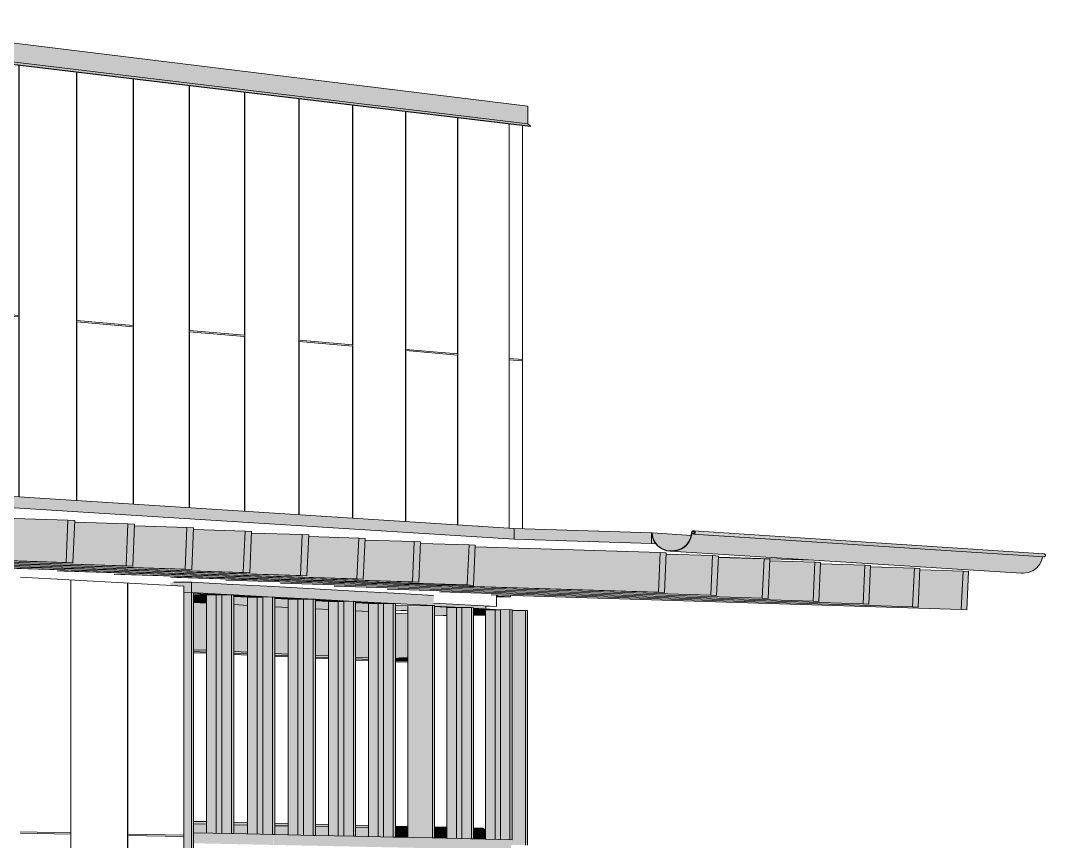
# Model space of a CAD drawing. Header units: inches. Extents: x -2804 to 58974, y -36095 to 66.
# Drawn here: x 58960.22148 to 58960.26424, y 66.00667 to 66.04091 of the extents above; entities that cross this region are included whole.
import ezdxf

# ---------------------------------------------------------------- set-up
doc = ezdxf.new("R2010")
doc.units = ezdxf.units.IN
doc.header["$MEASUREMENT"] = 0
for name, color, linetype, lineweight in [('A-CLNG', 13, 'Continuous', 13), ('A-GLAZ-CURT', 52, 'Continuous', 9), ('A-GLAZ-CWMG', 51, 'Continuous', 9), ('A-ROOF', 132, 'Continuous', 13), ('A-ROOF-OTLN', 132, 'Continuous', 9), ('A-WALL', 113, 'Continuous', 13), ('A-WALL-PATT', 111, 'Continuous', 13), ('L-SITE-WALL', 31, 'Continuous', 13), ('S-BEAM', 12, 'Continuous', 9)]:
    doc.layers.add(name, color=color, linetype=linetype, lineweight=lineweight)

# ---------------------------------------------------------------- blocks, each defined once
blk = doc.blocks.new('FP_74-Looking North East Copy 1')
at = {"layer": 'A-WALL-PATT', "lineweight": 9}
for p, q in [((31214.29011, 66.029199), (31214.29011, 66.039929)), ((31214.290124, 66.029256), (31214.290124, 66.039928)), ((31214.292627, 66.029037), (31214.292627, 66.039629)), ((31214.29264, 66.028979), (31214.29264, 66.039627)), ((31214.295106, 66.028763), (31214.295106, 66.039333)), ((31214.295118, 66.028819), (31214.295118, 66.039332)), ((31214.297548, 66.028606), (31214.297548, 66.039042)), ((31214.29756, 66.028549), (31214.29756, 66.03904)), ((31214.299954, 66.02834), (31214.299954, 66.038755)), ((31214.299966, 66.028395), (31214.299966, 66.038753)), ((31214.302325, 66.028189), (31214.302325, 66.038472)), ((31214.302337, 66.028132), (31214.302337, 66.03847)), ((31214.304662, 66.02793), (31214.304662, 66.038193)), ((31214.304674, 66.027983), (31214.304674, 66.038191)), ((31214.306965, 66.027783), (31214.306965, 66.037918)), ((31214.306977, 66.027728), (31214.306977, 66.037917)), ((31214.309235, 66.02753), (31214.309235, 66.037647)), ((31214.309247, 66.027584), (31214.309247, 66.037646)), ((31214.311473, 66.027389), (31214.311473, 66.03738)), ((31214.311485, 66.027334), (31214.311485, 66.037379)), ((31214.31368, 66.027143), (31214.31368, 66.037117)), ((31214.313691, 66.027195), (31214.313691, 66.037115)), ((31214.315855, 66.027006), (31214.315855, 66.036857)), ((31214.315866, 66.026952), (31214.315866, 66.036856)), ((31214.318001, 66.026766), (31214.318001, 66.036601)), ((31214.318012, 66.026817), (31214.318012, 66.0366)), ((31214.290124, 66.029256), (31214.292627, 66.029037)), ((31214.29011, 66.021534), (31214.29011, 66.029199)), ((31214.290124, 66.029198), (31214.292627, 66.02898)), ((31214.290124, 66.021533), (31214.290124, 66.029198)), ((31214.292627, 66.021372), (31214.292627, 66.02898)), ((31214.29264, 66.021371), (31214.29264, 66.028979)), ((31214.295118, 66.028819), (31214.297548, 66.028606)), ((31214.295106, 66.021212), (31214.295106, 66.028763)), ((31214.297548, 66.02855), (31214.295118, 66.028762)), ((31214.295118, 66.021211), (31214.295118, 66.028762)), ((31214.297548, 66.021055), (31214.297548, 66.02855)), ((31214.29756, 66.021054), (31214.29756, 66.028549)), ((31214.299966, 66.028395), (31214.302325, 66.028189)), ((31214.299954, 66.0209), (31214.299954, 66.02834)), ((31214.299966, 66.028339), (31214.302325, 66.028133)), ((31214.299966, 66.020899), (31214.299966, 66.028339)), ((31214.302325, 66.020748), (31214.302325, 66.028133)), ((31214.302337, 66.020747), (31214.302337, 66.028132)), ((31214.304662, 66.020597), (31214.304662, 66.02793)), ((31214.304674, 66.027983), (31214.306965, 66.027783)), ((31214.306965, 66.027729), (31214.304674, 66.027928)), ((31214.304674, 66.020596), (31214.304674, 66.027928)), ((31214.306965, 66.020449), (31214.306965, 66.027729)), ((31214.306977, 66.020448), (31214.306977, 66.027728)), ((31214.309235, 66.020303), (31214.309235, 66.02753)), ((31214.309247, 66.027584), (31214.311473, 66.027389)), ((31214.309247, 66.027529), (31214.311473, 66.027335)), ((31214.309247, 66.020302), (31214.309247, 66.027529)), ((31214.311473, 66.020159), (31214.311473, 66.027335)), ((31214.311485, 66.020158), (31214.311485, 66.027334)), ((31214.31368, 66.020017), (31214.31368, 66.027143)), ((31214.313691, 66.027195), (31214.315855, 66.027006)), ((31214.315855, 66.026953), (31214.313691, 66.027142)), ((31214.313691, 66.020016), (31214.313691, 66.027142)), ((31214.315855, 66.019877), (31214.315855, 66.026953)), ((31214.315866, 66.019876), (31214.315866, 66.026952)), ((31214.318001, 66.019739), (31214.318001, 66.026766)), ((31214.318012, 66.026817), (31214.318563, 66.026769)), ((31214.318012, 66.026765), (31214.318563, 66.026717)), ((31214.318012, 66.019738), (31214.318012, 66.026765))]:
    blk.add_line(p, q, dxfattribs=at)
blk = doc.blocks.new('FP_77-Looking North East Copy 1')
at = {"layer": 'A-WALL-PATT', "lineweight": 9}
for p, q in [((31214.299715, 66.007031), (31214.299715, 66.017578)), ((31214.299728, 65.996261), (31214.299728, 66.017577)), ((31214.302089, 65.996289), (31214.302089, 66.01745)), ((31214.302101, 66.00698), (31214.302101, 66.017449)), ((31214.299715, 66.007031), (31214.297622, 66.007076)), ((31214.299715, 66.006975), (31214.297622, 66.00702)), ((31214.304428, 66.006929), (31214.302101, 66.00698)), ((31214.299715, 65.985491), (31214.299715, 66.006975)), ((31214.302101, 65.985598), (31214.302101, 66.006924)), ((31214.304428, 66.006874), (31214.302101, 66.006924)), ((31214.302089, 65.996289), (31214.299728, 65.996261)), ((31214.299728, 65.996206), (31214.302089, 65.996233)), ((31214.299728, 65.985436), (31214.299728, 65.996206)), ((31214.302089, 65.985542), (31214.302089, 65.996233)), ((31214.302101, 65.985598), (31214.304428, 65.985702)), ((31214.304428, 65.985647), (31214.302101, 65.985542)), ((31214.297622, 65.985398), (31214.299715, 65.985491)), ((31214.297622, 65.985342), (31214.299715, 65.985435)), ((31214.299715, 65.985268), (31214.299715, 65.985435)), ((31214.299728, 65.985269), (31214.299728, 65.985436)), ((31214.302089, 65.985376), (31214.302089, 65.985542)), ((31214.302101, 65.985376), (31214.302101, 65.985542))]:
    blk.add_line(p, q, dxfattribs=at)

msp = doc.modelspace()

# ---------------------------------------------------------------- hatches: boundary and pattern name
at = {"layer": 'A-GLAZ-CURT', "transparency": 33554458}
for points in [[(58960.229872, 66.007012), (58960.229862, 66.016958), (58960.228702, 66.01702), (58960.228705, 66.01698), (58960.22923, 66.01695), (58960.22923, 66.007026)], [(58960.229238, 66.016609), (58960.22923, 66.016952), (58960.228705, 66.01695), (58960.228712, 66.016637)], [(58960.231587, 66.006974), (58960.231576, 66.016867), (58960.230378, 66.01693), (58960.230384, 66.016891), (58960.230947, 66.016859), (58960.230947, 66.006988), (58960.23146, 66.006977)], [(58960.230955, 66.01652), (58960.230947, 66.016861), (58960.230381, 66.016891), (58960.230388, 66.01655)], [(58960.233283, 66.006937), (58960.233272, 66.016776), (58960.23209, 66.016839), (58960.232092, 66.0168), (58960.232646, 66.016744), (58960.232646, 66.006951)], [(58960.232654, 66.016432), (58960.232647, 66.016771), (58960.232092, 66.016769), (58960.2321, 66.016461)], [(58960.234961, 66.0069), (58960.234951, 66.016687), (58960.233783, 66.016749), (58960.233785, 66.016711), (58960.234327, 66.016679), (58960.234327, 66.006914)], [(58960.234335, 66.016344), (58960.234327, 66.016682), (58960.233786, 66.016679), (58960.233793, 66.016373)], [(58960.236621, 66.006864), (58960.236611, 66.016599), (58960.235458, 66.016656), (58960.235461, 66.016622), (58960.23599, 66.016591), (58960.23599, 66.006878)], [(58960.235998, 66.016258), (58960.235991, 66.016594), (58960.235461, 66.016591), (58960.235468, 66.016285), (58960.235869, 66.016265)], [(58960.239126, 66.016095), (58960.239271, 66.016096), (58960.239265, 66.01642), (58960.239838, 66.016427), (58960.238758, 66.016472), (58960.238766, 66.016114), (58960.239108, 66.016096)], [(58960.23989, 66.006792), (58960.23989, 66.016424), (58960.239265, 66.01642), (58960.239265, 66.006806)], [(58960.240383, 66.016104), (58960.240876, 66.016128), (58960.240876, 66.016372), (58960.240381, 66.016398), (58960.240381, 66.016132)], [(58960.24004, 66.007274), (58960.24004, 66.01612), (58960.239535, 66.016119), (58960.239535, 66.007286), (58960.239998, 66.007275)], [(58960.241498, 66.006756), (58960.241498, 66.016339), (58960.240876, 66.016334), (58960.240891, 66.00677), (58960.240988, 66.006768)], [(58960.230027, 66.00751), (58960.230027, 66.014543), (58960.229502, 66.014567), (58960.229502, 66.007523)], [(58960.231741, 66.00747), (58960.231741, 66.014465), (58960.231175, 66.01449), (58960.231175, 66.007483)], [(58960.233436, 66.00743), (58960.233436, 66.014387), (58960.232883, 66.014412), (58960.232883, 66.007443)], [(58960.235113, 66.00739), (58960.235113, 66.01431), (58960.234573, 66.01431), (58960.234573, 66.007403)], [(58960.236773, 66.007351), (58960.236773, 66.014234), (58960.236244, 66.014255), (58960.236244, 66.007364), (58960.236644, 66.007354)], [(58960.239265, 66.006806), (58960.239265, 66.007263), (58960.238759, 66.007274), (58960.238758, 66.006817), (58960.238813, 66.006815)], [(58960.240876, 66.00677), (58960.240891, 66.007127), (58960.240761, 66.007228), (58960.240382, 66.007237), (58960.240381, 66.006781), (58960.240436, 66.00678)]]:
    msp.add_hatch(color=256, dxfattribs=at).paths.add_polyline_path(points, flags=0)
h = msp.add_hatch(color=256, dxfattribs=at)
h.paths.add_polyline_path([(58960.22923, 66.007026), (58960.229231, 66.007499), (58960.228705, 66.007511), (58960.228705, 66.007038), (58960.228764, 66.007037)], flags=0)
h.paths.add_polyline_path([(58960.229244, 66.014521), (58960.229242, 66.01661), (58960.228717, 66.016637), (58960.228719, 66.014545)], flags=0)
h = msp.add_hatch(color=256, dxfattribs=at)
h.paths.add_polyline_path([(58960.230947, 66.006988), (58960.230948, 66.007459), (58960.230381, 66.007472), (58960.230381, 66.007001), (58960.230439, 66.007)], flags=0)
h.paths.add_polyline_path([(58960.230962, 66.014443), (58960.23096, 66.01652), (58960.230393, 66.01655), (58960.230395, 66.014469)], flags=0)
h = msp.add_hatch(color=256, dxfattribs=at)
h.paths.add_polyline_path([(58960.232647, 66.006951), (58960.232647, 66.007419), (58960.232093, 66.007432), (58960.232092, 66.006963), (58960.23215, 66.006962)], flags=0)
h.paths.add_polyline_path([(58960.232661, 66.014366), (58960.232659, 66.016432), (58960.232105, 66.016461), (58960.232107, 66.014391)], flags=0)
h = msp.add_hatch(color=256, dxfattribs=at)
h.paths.add_polyline_path([(58960.234327, 66.006914), (58960.234328, 66.007379), (58960.233786, 66.007392), (58960.233786, 66.006926), (58960.233843, 66.006925)], flags=0)
h.paths.add_polyline_path([(58960.234342, 66.014289), (58960.23434, 66.016344), (58960.233798, 66.016373), (58960.2338, 66.014314)], flags=0)
h = msp.add_hatch(color=256, dxfattribs=at)
h.paths.add_polyline_path([(58960.235991, 66.006878), (58960.235991, 66.00734), (58960.235461, 66.007353), (58960.235461, 66.006889), (58960.235862, 66.00688)], flags=0)
h.paths.add_polyline_path([(58960.236005, 66.014214), (58960.236003, 66.016258), (58960.235473, 66.016286), (58960.235478, 66.014238), (58960.235876, 66.01422)], flags=0)
h = msp.add_hatch(color=256, dxfattribs=at)
h.paths.add_polyline_path([(58960.241648, 66.007149), (58960.241621, 66.016131), (58960.241154, 66.016119), (58960.241154, 66.007248), (58960.241533, 66.007239), (58960.241642, 66.007154)], flags=0)
h.paths.add_polyline_path([(58960.241663, 66.016358), (58960.242103, 66.016372), (58960.241663, 66.016365), (58960.241663, 66.016361)], flags=0)
at = {"layer": 'A-GLAZ-CWMG'}
for points in [[(58960.228284, 66.017047), (58960.228604, 66.017064), (58960.228604, 66.01749), (58960.227733, 66.017483), (58960.227733, 66.017353), (58960.228284, 66.017323), (58960.228284, 66.01705)], [(58960.232041, 66.016867), (58960.232041, 66.017302), (58960.230329, 66.01737), (58960.230329, 66.016958), (58960.231994, 66.016869)], [(58960.233735, 66.016776), (58960.233735, 66.017209), (58960.232041, 66.017302), (58960.232041, 66.016867), (58960.233688, 66.016779)], [(58960.23541, 66.016687), (58960.23541, 66.017118), (58960.233735, 66.017209), (58960.233735, 66.016776), (58960.235364, 66.01669)], [(58960.237068, 66.016599), (58960.237068, 66.017027), (58960.23541, 66.017118), (58960.23541, 66.016687), (58960.237023, 66.016601)], [(58960.238709, 66.016511), (58960.238709, 66.016937), (58960.237068, 66.017027), (58960.237068, 66.016599), (58960.238664, 66.016514)], [(58960.232041, 66.006529), (58960.232041, 66.006964), (58960.230329, 66.006992), (58960.230329, 66.006564), (58960.231925, 66.006531)], [(58960.233735, 66.006494), (58960.233735, 66.006927), (58960.232041, 66.006954), (58960.232057, 66.006529), (58960.233688, 66.006495)], [(58960.23541, 66.00646), (58960.23541, 66.00689), (58960.233735, 66.006917), (58960.233735, 66.006494), (58960.235364, 66.00646)], [(58960.237068, 66.006425), (58960.237068, 66.006854), (58960.23541, 66.00688), (58960.23541, 66.00646), (58960.237023, 66.006426)], [(58960.238709, 66.006391), (58960.238709, 66.006818), (58960.237068, 66.006853), (58960.237068, 66.006425), (58960.238664, 66.006392)], [(58960.240332, 66.006358), (58960.240332, 66.006782), (58960.238709, 66.006808), (58960.238709, 66.006391), (58960.240287, 66.006359)], [(58960.241938, 66.006325), (58960.241938, 66.006747), (58960.240332, 66.006772), (58960.240332, 66.006358), (58960.241894, 66.006326)]]:
    msp.add_hatch(color=256, dxfattribs=at).paths.add_polyline_path(points, flags=0)
at = {"layer": 'A-GLAZ-CWMG', "lineweight": 5}
for points in [[(58960.230329, 66.016958), (58960.230329, 66.017395), (58960.228604, 66.01749), (58960.228604, 66.01705), (58960.230281, 66.01696)], [(58960.228284, 66.006819), (58960.228604, 66.00682), (58960.228604, 66.01705), (58960.228284, 66.017047), (58960.228284, 66.00682)], [(58960.2287, 66.006818), (58960.2287, 66.017045), (58960.228604, 66.017025), (58960.228604, 66.00682)], [(58960.230281, 66.007003), (58960.230281, 66.016957), (58960.229872, 66.01694), (58960.229872, 66.007012), (58960.229967, 66.00701)], [(58960.230376, 66.007001), (58960.230376, 66.016955), (58960.230281, 66.016935), (58960.230281, 66.007003)], [(58960.231994, 66.006965), (58960.231994, 66.016866), (58960.231587, 66.016859), (58960.231587, 66.006974), (58960.231681, 66.006972)], [(58960.232088, 66.006963), (58960.232088, 66.016864), (58960.231994, 66.016844), (58960.231994, 66.006965)], [(58960.233688, 66.006928), (58960.233688, 66.016776), (58960.233283, 66.016769), (58960.233283, 66.006937), (58960.233376, 66.006935)], [(58960.233781, 66.006926), (58960.233781, 66.016774), (58960.233688, 66.016754), (58960.233688, 66.006928)], [(58960.235364, 66.006891), (58960.235364, 66.016687), (58960.234961, 66.016671), (58960.234961, 66.0069), (58960.235053, 66.006898)], [(58960.235456, 66.006889), (58960.235456, 66.016685), (58960.235364, 66.016658), (58960.235364, 66.006891)], [(58960.237023, 66.006855), (58960.237023, 66.016598), (58960.236621, 66.016591), (58960.236621, 66.006864)], [(58960.237114, 66.006853), (58960.237114, 66.016596), (58960.237023, 66.016582), (58960.237023, 66.006855), (58960.237078, 66.006853)], [(58960.238664, 66.006819), (58960.238664, 66.016511), (58960.237636, 66.016472), (58960.237636, 66.016298), (58960.237636, 66.016276), (58960.237636, 66.006841), (58960.238354, 66.006825)], [(58960.238754, 66.006817), (58960.238754, 66.016509), (58960.238664, 66.016489), (58960.238664, 66.006819)], [(58960.240287, 66.006783), (58960.240257, 66.016427), (58960.23989, 66.016424), (58960.23989, 66.006792), (58960.240257, 66.006784)], [(58960.240377, 66.006781), (58960.240377, 66.016422), (58960.240287, 66.016403), (58960.240287, 66.006783)], [(58960.241894, 66.006748), (58960.241894, 66.016342), (58960.241498, 66.016334), (58960.24152, 66.006756)], [(58960.241983, 66.006746), (58960.241983, 66.016337), (58960.241894, 66.016334), (58960.241894, 66.006748)], [(58960.241941, 66.006521), (58960.242539, 66.006523), (58960.242539, 66.016307), (58960.241985, 66.016303), (58960.241985, 66.006746), (58960.241941, 66.006746), (58960.241941, 66.006523)], [(58960.242627, 66.006521), (58960.242627, 66.016303), (58960.242539, 66.016307), (58960.242539, 66.006523)], [(58960.230329, 66.006564), (58960.230329, 66.007002), (58960.2287, 66.007027), (58960.2287, 66.006598), (58960.230281, 66.006565)], [(58960.228604, 65.98592), (58960.228604, 66.00682), (58960.228284, 66.006819), (58960.228289, 65.985922)], [(58960.228604, 65.98592), (58960.2287, 65.985945), (58960.2287, 66.006818), (58960.228604, 66.006817), (58960.228604, 65.985927)]]:
    msp.add_hatch(color=256, dxfattribs=at).paths.add_polyline_path(points, flags=0)
at = {"layer": 'A-ROOF', "lineweight": 5}
for points in [[(58960.242065, 66.019274), (58960.242065, 66.019719), (58960.145834, 66.02591), (58960.145782, 66.025798), (58960.145613, 66.025586), (58960.145395, 66.025421), (58960.145251, 66.025362), (58960.241806, 66.019291)], [(58960.247806, 66.019101), (58960.247806, 66.019547), (58960.242065, 66.019719), (58960.242065, 66.019274), (58960.244584, 66.019198)], [(58960.249304, 66.019077), (58960.249381, 66.01917), (58960.249477, 66.019438), (58960.247806, 66.019547), (58960.247806, 66.019101), (58960.247996, 66.019089), (58960.247932, 66.019165), (58960.249247, 66.019081)]]:
    msp.add_hatch(color=256, dxfattribs=at).paths.add_polyline_path(points, flags=0)
at = {"layer": 'A-ROOF-OTLN', "lineweight": 5}
h = msp.add_hatch(color=256, dxfattribs=at)
h.paths.add_polyline_path([(58960.248718, 66.018783), (58960.248969, 66.018842), (58960.249149, 66.018939), (58960.249304, 66.019077), (58960.247932, 66.019165), (58960.248156, 66.018942), (58960.248234, 66.018887), (58960.248433, 66.018812), (58960.248646, 66.018788)], flags=0)
h.paths.add_polyline_path([(58960.249476, 66.019438), (58960.249465, 66.01944), (58960.249465, 66.019439)], flags=0)
for points in [[(58960.263305, 66.017856), (58960.263537, 66.017893), (58960.263714, 66.017964), (58960.263947, 66.018168), (58960.264001, 66.018233), (58960.264082, 66.018413), (58960.264082, 66.018607), (58960.249484, 66.019547), (58960.249429, 66.019295), (58960.249298, 66.019077), (58960.249145, 66.018938), (58960.248955, 66.018838), (58960.248773, 66.01879), (58960.248646, 66.018774), (58960.263099, 66.017869)], [(58960.249618, 66.019553), (58960.249594, 66.019613), (58960.249494, 66.019588), (58960.249486, 66.019561), (58960.249618, 66.019553)], [(58960.264173, 66.018541), (58960.264229, 66.018578), (58960.264224, 66.018642), (58960.264181, 66.018669), (58960.249606, 66.0196), (58960.249632, 66.019552), (58960.264105, 66.018578), (58960.264109, 66.018544), (58960.264155, 66.018541)]]:
    msp.add_hatch(color=256, dxfattribs=at).paths.add_polyline_path(points, flags=0)
at = {"layer": 'A-WALL', "lineweight": 5}
for points in [[(58960.242645, 66.036607), (58960.242645, 66.037344), (58960.213428, 66.04091), (58960.213428, 66.040103), (58960.242418, 66.036635)], [(58960.242758, 66.036504), (58960.242645, 66.036607), (58960.213433, 66.040097), (58960.213523, 66.039993), (58960.242644, 66.036518)], [(58960.242748, 66.036495), (58960.242758, 66.036504), (58960.242669, 66.036504)]]:
    msp.add_hatch(color=256, dxfattribs=at).paths.add_polyline_path(points, flags=0)
at = {"layer": 'S-BEAM', "lineweight": 5}
h = msp.add_hatch(color=256, dxfattribs=at)
h.paths.add_polyline_path([(58960.237636, 66.016318), (58960.237636, 66.016506), (58960.237118, 66.016504), (58960.237118, 66.016345)], flags=0)
h.paths.add_polyline_path([(58960.240891, 66.016371), (58960.240891, 66.016488), (58960.238713, 66.016599), (58960.238713, 66.016511), (58960.240381, 66.016398)], flags=0)
h.paths.add_polyline_path([(58960.219602, 66.01753), (58960.219602, 66.017629), (58960.219222, 66.017649), (58960.219231, 66.01753), (58960.219551, 66.017532)], flags=0)
h.paths.add_polyline_path([(58960.193537, 66.01902), (58960.193537, 66.019026), (58960.19188, 66.019108)], flags=0)
h.paths.add_polyline_path([(58960.178185, 66.019737), (58960.178185, 66.019848), (58960.17777, 66.019864), (58960.177783, 66.019737), (58960.17812, 66.01974)], flags=0)
h.paths.add_polyline_path([(58960.017815, 66.028282), (58960.017815, 66.028442), (58960.017207, 66.028474), (58960.017207, 66.028282), (58960.017683, 66.028289)], flags=0)
for points in [[(58960.223377, 66.018311), (58960.223456, 66.020074), (58960.221214, 66.020142), (58960.221124, 66.018439), (58960.207974, 66.018845), (58960.207974, 66.018788), (58960.222603, 66.018335)], [(58960.225879, 66.018171), (58960.225956, 66.01992), (58960.223749, 66.019987), (58960.223674, 66.018296), (58960.210575, 66.018701), (58960.210575, 66.018644), (58960.223752, 66.018236)], [(58960.228342, 66.018032), (58960.228419, 66.019768), (58960.226245, 66.019834), (58960.226171, 66.018155), (58960.213116, 66.018559), (58960.213116, 66.018503), (58960.228224, 66.018035)], [(58960.223664, 66.018295), (58960.223743, 66.020057), (58960.223456, 66.020074), (58960.223377, 66.018311), (58960.223456, 66.018307)], [(58960.226161, 66.018155), (58960.226239, 66.019903), (58960.225956, 66.01992), (58960.225879, 66.018171), (58960.225957, 66.018166)], [(58960.230768, 66.017895), (58960.230844, 66.019618), (58960.228704, 66.019683), (58960.22863, 66.018016), (58960.215778, 66.018415), (58960.215778, 66.01836), (58960.228707, 66.017959)], [(58960.233157, 66.017761), (58960.233233, 66.019471), (58960.231125, 66.019535), (58960.231051, 66.01788), (58960.218264, 66.018277), (58960.218264, 66.018223), (58960.231406, 66.017815)], [(58960.235511, 66.017628), (58960.235587, 66.019325), (58960.233509, 66.019388), (58960.233436, 66.017746), (58960.220597, 66.018144), (58960.220597, 66.018091), (58960.233512, 66.01769)], [(58960.22862, 66.018016), (58960.228697, 66.019751), (58960.228419, 66.019768), (58960.228342, 66.018032), (58960.228419, 66.018027)], [(58960.231042, 66.01788), (58960.231119, 66.019601), (58960.230844, 66.019618), (58960.230768, 66.017895), (58960.230845, 66.017891)], [(58960.233427, 66.017745), (58960.233503, 66.019454), (58960.233233, 66.019471), (58960.233157, 66.017761), (58960.233234, 66.017756)], [(58960.23783, 66.017498), (58960.237905, 66.019182), (58960.235859, 66.019244), (58960.235786, 66.017613), (58960.223011, 66.01801), (58960.223011, 66.017958), (58960.235862, 66.017559)], [(58960.240115, 66.017369), (58960.240189, 66.019041), (58960.238173, 66.019103), (58960.238101, 66.017483), (58960.225389, 66.017878), (58960.225389, 66.017827), (58960.238176, 66.017429)], [(58960.248086, 66.017064), (58960.248131, 66.018729), (58960.240453, 66.018963), (58960.240382, 66.017355), (58960.227732, 66.017747), (58960.227732, 66.017698), (58960.248067, 66.017065)], [(58960.235777, 66.017613), (58960.235853, 66.019309), (58960.235585, 66.019294), (58960.235511, 66.017628), (58960.235587, 66.017624)], [(58960.238092, 66.017483), (58960.238167, 66.019166), (58960.237905, 66.019182), (58960.23783, 66.017498), (58960.237905, 66.017493)], [(58960.240373, 66.017354), (58960.240448, 66.019025), (58960.240189, 66.019041), (58960.240115, 66.017369), (58960.240198, 66.017364)], [(58960.250269, 66.01694), (58960.250343, 66.018592), (58960.248417, 66.018651), (58960.248345, 66.01705), (58960.230042, 66.017615), (58960.230042, 66.01757), (58960.2498, 66.016955)], [(58960.248336, 66.01705), (58960.248411, 66.018713), (58960.24816, 66.018728), (58960.248086, 66.017064), (58960.248239, 66.017055)], [(58960.250515, 66.016926), (58960.25059, 66.018577), (58960.250343, 66.018592), (58960.250269, 66.01694), (58960.250343, 66.016936)], [(58960.25242, 66.016818), (58960.252494, 66.018458), (58960.250595, 66.018516), (58960.250524, 66.016926), (58960.232319, 66.017484), (58960.232319, 66.017445), (58960.250077, 66.016891)], [(58960.254541, 66.016698), (58960.254614, 66.018326), (58960.252743, 66.018383), (58960.252672, 66.016804), (58960.234563, 66.017356), (58960.234563, 66.017321), (58960.25338, 66.016734)], [(58960.256631, 66.016579), (58960.256704, 66.018196), (58960.254858, 66.018228), (58960.254789, 66.016684), (58960.236776, 66.017246), (58960.236776, 66.017199), (58960.254862, 66.016634)], [(58960.258692, 66.016462), (58960.258764, 66.018067), (58960.256946, 66.018123), (58960.256876, 66.016566), (58960.238958, 66.017125), (58960.238958, 66.017079), (58960.256948, 66.016516)], [(58960.252663, 66.016804), (58960.252737, 66.018443), (58960.252494, 66.018458), (58960.25242, 66.016818), (58960.252494, 66.016814)], [(58960.25478, 66.016684), (58960.254854, 66.018311), (58960.254614, 66.018326), (58960.254541, 66.016698), (58960.254614, 66.016693)], [(58960.256867, 66.016565), (58960.25694, 66.018181), (58960.256702, 66.018167), (58960.256631, 66.016579), (58960.256704, 66.016575)], [(58960.260724, 66.016346), (58960.260796, 66.017941), (58960.259001, 66.017964), (58960.258933, 66.016449), (58960.24111, 66.017006), (58960.24111, 66.01696), (58960.259005, 66.0164)], [(58960.258925, 66.016449), (58960.258997, 66.018053), (58960.258764, 66.018067), (58960.258692, 66.016462), (58960.258765, 66.016458)], [(58960.260954, 66.016333), (58960.261026, 66.017926), (58960.260796, 66.017941), (58960.260724, 66.016346), (58960.260796, 66.016342)], [(58960.237636, 66.016276), (58960.237636, 66.016282), (58960.237636, 66.016298), (58960.237636, 66.016318), (58960.237118, 66.016325), (58960.237118, 66.016303), (58960.237565, 66.016279)], [(58960.237648, 66.014348), (58960.237648, 66.016172), (58960.23713, 66.016199), (58960.23713, 66.014372)], [(58960.237647, 66.014186), (58960.237647, 66.01426), (58960.237129, 66.014266), (58960.237129, 66.01421)], [(58960.237648, 66.01426), (58960.237648, 66.014348), (58960.23713, 66.014344), (58960.23713, 66.014284), (58960.237514, 66.014266)], [(58960.237636, 66.007202), (58960.237637, 66.007302), (58960.237119, 66.007314), (58960.237118, 66.007214), (58960.237608, 66.007203)], [(58960.237636, 66.006841), (58960.237636, 66.007202), (58960.237118, 66.007214), (58960.237118, 66.006853)]]:
    msp.add_hatch(color=256, dxfattribs=at).paths.add_polyline_path(points, flags=0)

# ---------------------------------------------------------------- linework, layer by layer
at = {"layer": 'A-CLNG'}
for p, q in [((58960.241331, 66.016953), (58960.241331, 66.016908)), ((58960.241331, 66.016892), (58960.241331, 66.016472)), ((58960.241331, 66.016472), (58960.238712, 66.016613)), ((58960.240892, 66.016486), (58960.241331, 66.016472))]:
    msp.add_line(p, q, dxfattribs=at)
at = {"layer": 'A-GLAZ-CURT'}
for p, q in [((58960.229872, 66.016957), (58960.228702, 66.01702)), ((58960.228703, 66.017005), (58960.229639, 66.016956)), ((58960.229639, 66.016956), (58960.229872, 66.016957)), ((58960.229639, 66.016956), (58960.229639, 66.007017)), ((58960.229872, 66.007012), (58960.229872, 66.016957)), ((58960.231587, 66.016866), (58960.230378, 66.01693)), ((58960.230379, 66.016916), (58960.231354, 66.016864)), ((58960.231354, 66.016864), (58960.231587, 66.016866)), ((58960.231354, 66.016864), (58960.231354, 66.006979)), ((58960.231587, 66.006974), (58960.231587, 66.016866)), ((58960.233283, 66.016776), (58960.23209, 66.016839)), ((58960.232091, 66.016825), (58960.233051, 66.016774)), ((58960.233051, 66.016774), (58960.233283, 66.016776)), ((58960.233051, 66.016774), (58960.233051, 66.006942)), ((58960.233283, 66.006937), (58960.233283, 66.016776)), ((58960.234961, 66.016687), (58960.233783, 66.016749)), ((58960.233784, 66.016735), (58960.23473, 66.016685)), ((58960.23473, 66.016685), (58960.234961, 66.016687)), ((58960.23473, 66.016685), (58960.23473, 66.006905)), ((58960.234961, 66.0069), (58960.234961, 66.016687)), ((58960.236621, 66.016598), (58960.235458, 66.01666)), ((58960.235459, 66.016646), (58960.236392, 66.016597)), ((58960.236392, 66.016597), (58960.236621, 66.016598)), ((58960.236392, 66.016597), (58960.236392, 66.006869)), ((58960.236621, 66.006864), (58960.236621, 66.016598)), ((58960.23989, 66.016424), (58960.238756, 66.016485)), ((58960.238756, 66.016471), (58960.239662, 66.016423)), ((58960.239662, 66.016423), (58960.23989, 66.016424)), ((58960.239662, 66.016423), (58960.239662, 66.006797)), ((58960.23989, 66.006792), (58960.23989, 66.016424)), ((58960.241498, 66.016339), (58960.240378, 66.016398)), ((58960.240379, 66.016385), (58960.241272, 66.016337)), ((58960.241272, 66.016337), (58960.241498, 66.016339)), ((58960.241272, 66.016337), (58960.241272, 66.006761)), ((58960.241498, 66.006756), (58960.241498, 66.016339))]:
    msp.add_line(p, q, dxfattribs=at)
at = {"layer": 'A-GLAZ-CWMG'}
for p, q in [((58960.228604, 66.01749), (58960.227871, 66.017484)), ((58960.228604, 66.01705), (58960.228604, 66.01749)), ((58960.230329, 66.017395), (58960.228604, 66.01749)), ((58960.232041, 66.017302), (58960.230329, 66.017395)), ((58960.233735, 66.017209), (58960.232041, 66.017302)), ((58960.228296, 66.017047), (58960.228604, 66.01705)), ((58960.228296, 66.017047), (58960.228604, 66.01705)), ((58960.228604, 66.01705), (58960.230329, 66.016958)), ((58960.228604, 66.01705), (58960.2287, 66.017045)), ((58960.228604, 66.01705), (58960.228604, 66.00682)), ((58960.2287, 66.006818), (58960.2287, 66.017045)), ((58960.228705, 66.01698), (58960.22923, 66.016952)), ((58960.22923, 66.016952), (58960.229872, 66.016957)), ((58960.22923, 66.016952), (58960.22923, 66.007026)), ((58960.229879, 66.016957), (58960.230281, 66.01696)), ((58960.230281, 66.01696), (58960.230376, 66.016955)), ((58960.230281, 66.01696), (58960.230281, 66.007003)), ((58960.230329, 66.016958), (58960.232041, 66.016867)), ((58960.230376, 66.007001), (58960.230376, 66.016955)), ((58960.230384, 66.016891), (58960.230947, 66.016861)), ((58960.230947, 66.016861), (58960.231587, 66.016866)), ((58960.230947, 66.016861), (58960.230947, 66.006988)), ((58960.231587, 66.016866), (58960.231994, 66.016869)), ((58960.231994, 66.016869), (58960.232088, 66.016864)), ((58960.231994, 66.016869), (58960.231994, 66.006965)), ((58960.232041, 66.016867), (58960.233735, 66.016776)), ((58960.232088, 66.006963), (58960.232088, 66.016864)), ((58960.23541, 66.017118), (58960.233735, 66.017209)), ((58960.237068, 66.017027), (58960.23541, 66.017118)), ((58960.238709, 66.016937), (58960.237068, 66.017027)), ((58960.232092, 66.0168), (58960.232646, 66.016771)), ((58960.232646, 66.016771), (58960.233283, 66.016776)), ((58960.232646, 66.016771), (58960.232646, 66.006951)), ((58960.233283, 66.016776), (58960.233688, 66.016779)), ((58960.233688, 66.016779), (58960.233781, 66.016774)), ((58960.233688, 66.016779), (58960.233688, 66.006928)), ((58960.233735, 66.016776), (58960.23541, 66.016687)), ((58960.233781, 66.006926), (58960.233781, 66.016774)), ((58960.233785, 66.016711), (58960.234327, 66.016682)), ((58960.234327, 66.016682), (58960.234961, 66.016687)), ((58960.234327, 66.016682), (58960.234327, 66.006914)), ((58960.234961, 66.016687), (58960.235364, 66.01669)), ((58960.235364, 66.01669), (58960.235456, 66.016685)), ((58960.235364, 66.01669), (58960.235364, 66.006891)), ((58960.23541, 66.016687), (58960.237068, 66.016599)), ((58960.235456, 66.006889), (58960.235456, 66.016685)), ((58960.235461, 66.016622), (58960.23599, 66.016594)), ((58960.23599, 66.016594), (58960.236621, 66.016598)), ((58960.23599, 66.016594), (58960.23599, 66.016368)), ((58960.236621, 66.016598), (58960.237023, 66.016601)), ((58960.237023, 66.016601), (58960.237114, 66.016596)), ((58960.237023, 66.016601), (58960.237023, 66.006855)), ((58960.237068, 66.016599), (58960.238709, 66.016511)), ((58960.237114, 66.006853), (58960.237114, 66.016596)), ((58960.237118, 66.016534), (58960.237636, 66.016506)), ((58960.237636, 66.016506), (58960.238664, 66.016514)), ((58960.237636, 66.016506), (58960.237636, 66.016282)), ((58960.238664, 66.016514), (58960.238754, 66.016509)), ((58960.238664, 66.016514), (58960.238664, 66.006819)), ((58960.238754, 66.006817), (58960.238754, 66.016509)), ((58960.239265, 66.01642), (58960.23989, 66.016424)), ((58960.239265, 66.01642), (58960.239265, 66.016197)), ((58960.23989, 66.016424), (58960.240287, 66.016427)), ((58960.240287, 66.016427), (58960.240377, 66.016422)), ((58960.240287, 66.016427), (58960.240287, 66.006783)), ((58960.240377, 66.006781), (58960.240377, 66.016422)), ((58960.23599, 66.016366), (58960.23599, 66.006878)), ((58960.237636, 66.01628), (58960.237636, 66.006841)), ((58960.239265, 66.016195), (58960.239265, 66.006806)), ((58960.240876, 66.016334), (58960.241498, 66.016339)), ((58960.240876, 66.016334), (58960.240876, 66.00677)), ((58960.241498, 66.016339), (58960.241894, 66.016342)), ((58960.241894, 66.016342), (58960.241983, 66.016337)), ((58960.241894, 66.016342), (58960.241894, 66.006748)), ((58960.241983, 66.006746), (58960.241983, 66.016337)), ((58960.241985, 66.016303), (58960.242539, 66.016307)), ((58960.242539, 66.016307), (58960.242627, 66.016303)), ((58960.242539, 66.016307), (58960.242539, 66.006523)), ((58960.242627, 66.006521), (58960.242627, 66.016303)), ((58960.2287, 66.006598), (58960.2287, 66.007038)), ((58960.230329, 66.007002), (58960.2287, 66.007038)), ((58960.230376, 66.007001), (58960.230281, 66.007003)), ((58960.232041, 66.006964), (58960.230329, 66.007002)), ((58960.228604, 66.00682), (58960.228604, 65.98592)), ((58960.2287, 65.985924), (58960.2287, 66.006818)), ((58960.232088, 66.006963), (58960.231994, 66.006965)), ((58960.233735, 66.006927), (58960.232041, 66.006964)), ((58960.233781, 66.006926), (58960.233688, 66.006928)), ((58960.23541, 66.00689), (58960.233735, 66.006927)), ((58960.235456, 66.006889), (58960.235364, 66.006891)), ((58960.237068, 66.006854), (58960.23541, 66.00689)), ((58960.237114, 66.006853), (58960.237023, 66.006855)), ((58960.238709, 66.006818), (58960.237068, 66.006854)), ((58960.238754, 66.006817), (58960.238664, 66.006819)), ((58960.240257, 66.006784), (58960.238709, 66.006818)), ((58960.240332, 66.006782), (58960.240287, 66.006783)), ((58960.240377, 66.006781), (58960.240287, 66.006783)), ((58960.241938, 66.006747), (58960.240332, 66.006782)), ((58960.241983, 66.006746), (58960.241894, 66.006748))]:
    msp.add_line(p, q, dxfattribs=at)
at = {"layer": 'A-ROOF'}
for p, q in [((58960.145834, 66.02591), (58960.242065, 66.019719)), ((58960.242065, 66.019274), (58960.145251, 66.025362)), ((58960.242065, 66.019719), (58960.247806, 66.019547)), ((58960.242065, 66.019719), (58960.242065, 66.019274)), ((58960.247806, 66.019101), (58960.247806, 66.019547)), ((58960.247806, 66.019101), (58960.242065, 66.019274)), ((58960.247996, 66.019089), (58960.247806, 66.019101)), ((58960.254505, 66.018411), (58960.250638, 66.018529))]:
    msp.add_line(p, q, dxfattribs=at)
at = {"layer": 'A-ROOF-OTLN'}
for p, q in [((58960.247821, 66.019547), (58960.247806, 66.019547)), ((58960.249477, 66.019439), (58960.247821, 66.019547)), ((58960.249588, 66.019513), (58960.249511, 66.019518)), ((58960.264159, 66.018541), (58960.249538, 66.019494)), ((58960.24955, 66.01963), (58960.26417, 66.01867)), ((58960.263241, 66.017858), (58960.24858, 66.018776))]:
    msp.add_line(p, q, dxfattribs=at)
for points in [[(58960.247806, 66.019547, 0), (58960.247835, 66.019345, 0), (58960.247919, 66.019158, 0), (58960.248052, 66.018997, 0), (58960.248226, 66.018875, 0), (58960.248429, 66.018799, 0), (58960.248646, 66.018774, 0), (58960.248864, 66.018802, 0), (58960.249066, 66.018882, 0), (58960.24924, 66.019007, 0), (58960.249374, 66.01917, 0), (58960.249458, 66.019359, 0), (58960.249486, 66.019561, 0)], [(58960.249471, 66.019561, 0), (58960.249443, 66.019363, 0), (58960.249361, 66.019177, 0), (58960.24923, 66.019017, 0), (58960.249059, 66.018894, 0), (58960.24886, 66.018816, 0), (58960.248646, 66.018788, 0), (58960.248433, 66.018812, 0), (58960.248234, 66.018887, 0), (58960.248063, 66.019007, 0), (58960.247932, 66.019165, 0), (58960.247849, 66.019349, 0), (58960.247821, 66.019547, 0)], [(58960.2495, 66.019508, 0), (58960.249516, 66.019499, 0), (58960.249534, 66.019494, 0), (58960.249553, 66.019494, 0), (58960.249571, 66.019498, 0), (58960.249588, 66.019507, 0), (58960.249601, 66.019519, 0), (58960.249611, 66.019533, 0), (58960.249617, 66.01955, 0), (58960.249618, 66.019567, 0), (58960.249615, 66.019584, 0), (58960.249606, 66.0196, 0), (58960.249594, 66.019613, 0), (58960.249579, 66.019623, 0), (58960.249561, 66.019628, 0), (58960.249542, 66.01963, 0), (58960.249524, 66.019627, 0), (58960.249507, 66.01962, 0), (58960.249492, 66.019609, 0), (58960.249481, 66.019595, 0), (58960.249474, 66.019578, 0), (58960.249471, 66.019561, 0)], [(58960.249486, 66.019561, 0), (58960.249488, 66.019575, 0), (58960.249494, 66.019588, 0), (58960.249503, 66.019599, 0), (58960.249514, 66.019608, 0), (58960.249528, 66.019613, 0), (58960.249542, 66.019616, 0), (58960.249557, 66.019615, 0), (58960.249571, 66.019611, 0), (58960.249583, 66.019603, 0), (58960.249593, 66.019593, 0), (58960.2496, 66.019581, 0), (58960.249603, 66.019567, 0), (58960.249603, 66.019553, 0), (58960.249598, 66.01954, 0), (58960.249591, 66.019528, 0), (58960.24958, 66.019519, 0), (58960.249567, 66.019512, 0), (58960.249553, 66.019508, 0), (58960.249538, 66.019508, 0), (58960.249524, 66.019511, 0), (58960.249511, 66.019518, 0)], [(58960.264107, 66.01855, 0), (58960.264082, 66.018413, 0), (58960.264001, 66.018233, 0), (58960.263874, 66.018078, 0), (58960.263707, 66.017959, 0), (58960.263513, 66.017883, 0), (58960.263305, 66.017856, 0), (58960.263243, 66.017858, 0)], [(58960.264163, 66.01867, 0), (58960.264181, 66.018669, 0), (58960.264197, 66.018663, 0), (58960.264212, 66.018654, 0), (58960.264224, 66.018642, 0), (58960.264232, 66.018627, 0), (58960.264235, 66.018611, 0), (58960.264234, 66.018594, 0), (58960.264229, 66.018578, 0), (58960.264219, 66.018564, 0), (58960.264206, 66.018553, 0), (58960.26419, 66.018545, 0), (58960.264173, 66.018541, 0), (58960.264155, 66.018541, 0)]]:
    msp.add_polyline3d(points, dxfattribs=at)
at = {"layer": 'A-WALL'}
for p, q in [((58960.242645, 66.037344), (58960.213428, 66.04091)), ((58960.213428, 66.040103), (58960.242645, 66.036607)), ((58960.242748, 66.036495), (58960.213515, 66.039983)), ((58960.242758, 66.036504), (58960.213523, 66.039993)), ((58960.242645, 66.037344), (58960.242645, 66.036607)), ((58960.242645, 66.036607), (58960.242758, 66.036504)), ((58960.242758, 66.036504), (58960.242748, 66.036495))]:
    msp.add_line(p, q, dxfattribs=at)
at = {"layer": 'L-SITE-WALL'}
for p, q in [((58960.242419, 66.019713), (58960.242419, 66.036534)), ((58960.228284, 66.017323), (58960.221478, 66.017691)), ((58960.228284, 65.985482), (58960.228284, 66.017323)), ((58960.241331, 66.016908), (58960.241387, 66.016909)), ((58960.24192, 66.016879), (58960.241333, 66.016875)), ((58960.241387, 66.016909), (58960.241387, 66.016951)), ((58960.241387, 66.016909), (58960.24192, 66.016879)), ((58960.24192, 66.016935), (58960.24192, 66.016879))]:
    msp.add_line(p, q, dxfattribs=at)
at = {"layer": 'S-BEAM'}
for p, q in [((58960.221214, 66.020142), (58960.223456, 66.020074)), ((58960.223456, 66.020074), (58960.223377, 66.018311)), ((58960.223743, 66.020057), (58960.223456, 66.020074)), ((58960.223664, 66.018295), (58960.223743, 66.020057)), ((58960.223749, 66.019987), (58960.225956, 66.01992)), ((58960.225956, 66.01992), (58960.225879, 66.018171)), ((58960.226239, 66.019903), (58960.225956, 66.01992)), ((58960.226161, 66.018155), (58960.226239, 66.019903)), ((58960.226245, 66.019834), (58960.228419, 66.019768)), ((58960.228419, 66.019768), (58960.228342, 66.018032)), ((58960.228697, 66.019751), (58960.228419, 66.019768)), ((58960.22862, 66.018016), (58960.228697, 66.019751)), ((58960.228704, 66.019683), (58960.230844, 66.019618)), ((58960.230844, 66.019618), (58960.230768, 66.017895)), ((58960.231119, 66.019601), (58960.230844, 66.019618)), ((58960.231042, 66.01788), (58960.231119, 66.019601)), ((58960.231125, 66.019535), (58960.233233, 66.019471)), ((58960.233233, 66.019471), (58960.233157, 66.017761)), ((58960.233503, 66.019454), (58960.233233, 66.019471)), ((58960.233427, 66.017745), (58960.233503, 66.019454)), ((58960.233509, 66.019388), (58960.235587, 66.019325)), ((58960.235587, 66.019325), (58960.235511, 66.017628)), ((58960.235853, 66.019309), (58960.235587, 66.019325)), ((58960.235777, 66.017613), (58960.235853, 66.019309)), ((58960.235859, 66.019244), (58960.237905, 66.019182)), ((58960.237905, 66.019182), (58960.23783, 66.017498)), ((58960.238167, 66.019166), (58960.237905, 66.019182)), ((58960.238092, 66.017483), (58960.238167, 66.019166)), ((58960.238173, 66.019103), (58960.240189, 66.019041)), ((58960.240189, 66.019041), (58960.240115, 66.017369)), ((58960.240448, 66.019025), (58960.240189, 66.019041)), ((58960.240373, 66.017354), (58960.240448, 66.019025)), ((58960.240453, 66.018963), (58960.24816, 66.018728)), ((58960.223377, 66.018311), (58960.207974, 66.018788)), ((58960.223664, 66.018295), (58960.208272, 66.018771)), ((58960.225879, 66.018171), (58960.210575, 66.018644)), ((58960.226161, 66.018155), (58960.210869, 66.018628)), ((58960.24816, 66.018728), (58960.248086, 66.017064)), ((58960.248411, 66.018713), (58960.24816, 66.018728)), ((58960.248336, 66.01705), (58960.248411, 66.018713)), ((58960.248417, 66.018651), (58960.250343, 66.018592)), ((58960.250343, 66.018592), (58960.250269, 66.01694)), ((58960.25059, 66.018577), (58960.250343, 66.018592)), ((58960.250515, 66.016926), (58960.25059, 66.018577)), ((58960.228342, 66.018032), (58960.213138, 66.018503)), ((58960.22862, 66.018016), (58960.213427, 66.018487)), ((58960.230768, 66.017895), (58960.215662, 66.018364)), ((58960.231042, 66.01788), (58960.215947, 66.018348)), ((58960.233157, 66.017761), (58960.218148, 66.018226)), ((58960.233427, 66.017745), (58960.218429, 66.018211)), ((58960.223377, 66.018311), (58960.223664, 66.018295)), ((58960.225879, 66.018171), (58960.226161, 66.018155)), ((58960.250595, 66.018516), (58960.252494, 66.018458)), ((58960.252494, 66.018458), (58960.25242, 66.016818)), ((58960.252737, 66.018443), (58960.252494, 66.018458)), ((58960.252663, 66.016804), (58960.252737, 66.018443)), ((58960.252743, 66.018383), (58960.254614, 66.018326)), ((58960.254614, 66.018326), (58960.254541, 66.016698)), ((58960.254854, 66.018311), (58960.254614, 66.018326)), ((58960.25478, 66.016684), (58960.254854, 66.018311)), ((58960.254859, 66.018252), (58960.256704, 66.018196)), ((58960.256704, 66.018196), (58960.256631, 66.016579)), ((58960.25694, 66.018181), (58960.256704, 66.018196)), ((58960.256867, 66.016565), (58960.25694, 66.018181)), ((58960.256946, 66.018123), (58960.258764, 66.018067)), ((58960.235511, 66.017628), (58960.220597, 66.018091)), ((58960.235777, 66.017613), (58960.220874, 66.018076)), ((58960.23783, 66.017498), (58960.223011, 66.017958)), ((58960.238092, 66.017483), (58960.223283, 66.017943)), ((58960.240115, 66.017369), (58960.225389, 66.017827)), ((58960.240373, 66.017354), (58960.225657, 66.017812)), ((58960.248086, 66.017064), (58960.227732, 66.017698)), ((58960.248336, 66.01705), (58960.227997, 66.017683)), ((58960.228342, 66.018032), (58960.22862, 66.018016)), ((58960.230768, 66.017895), (58960.231042, 66.01788)), ((58960.233157, 66.017761), (58960.233427, 66.017745)), ((58960.258764, 66.018067), (58960.258692, 66.016462)), ((58960.258997, 66.018053), (58960.258764, 66.018067)), ((58960.258925, 66.016449), (58960.258997, 66.018053)), ((58960.259003, 66.017996), (58960.260796, 66.017941)), ((58960.260796, 66.017941), (58960.260724, 66.016346)), ((58960.261026, 66.017926), (58960.260796, 66.017941)), ((58960.260954, 66.016333), (58960.261026, 66.017926)), ((58960.250269, 66.01694), (58960.230042, 66.01757)), ((58960.25242, 66.016818), (58960.232319, 66.017445)), ((58960.254541, 66.016698), (58960.234563, 66.017321)), ((58960.235511, 66.017628), (58960.235777, 66.017613)), ((58960.23783, 66.017498), (58960.238092, 66.017483)), ((58960.240115, 66.017369), (58960.240373, 66.017354)), ((58960.256631, 66.016579), (58960.236776, 66.017199)), ((58960.258692, 66.016462), (58960.238958, 66.017079)), ((58960.260724, 66.016346), (58960.24111, 66.01696)), ((58960.248086, 66.017064), (58960.248336, 66.01705)), ((58960.250269, 66.01694), (58960.250515, 66.016926)), ((58960.25242, 66.016818), (58960.252663, 66.016804)), ((58960.229237, 66.016609), (58960.228712, 66.016637)), ((58960.230954, 66.01652), (58960.230388, 66.016549)), ((58960.232653, 66.016432), (58960.232099, 66.01646)), ((58960.240891, 66.016488), (58960.240891, 66.016371)), ((58960.254541, 66.016698), (58960.25478, 66.016684)), ((58960.256631, 66.016579), (58960.256867, 66.016565)), ((58960.258692, 66.016462), (58960.258925, 66.016449)), ((58960.234334, 66.016344), (58960.233793, 66.016372)), ((58960.235998, 66.016258), (58960.235468, 66.016285)), ((58960.237643, 66.016172), (58960.237125, 66.016199)), ((58960.239123, 66.016095), (58960.238765, 66.016114)), ((58960.239126, 66.016095), (58960.239123, 66.016095)), ((58960.239271, 66.016096), (58960.239126, 66.016095)), ((58960.240849, 66.016108), (58960.240383, 66.016104)), ((58960.24087, 66.016113), (58960.240849, 66.016108)), ((58960.240891, 66.016371), (58960.240891, 66.016334)), ((58960.260724, 66.016346), (58960.260954, 66.016333)), ((58960.228715, 66.014669), (58960.22924, 66.014645)), ((58960.22924, 66.014569), (58960.228715, 66.014593)), ((58960.229244, 66.014521), (58960.228719, 66.014545)), ((58960.230391, 66.014593), (58960.230958, 66.014567)), ((58960.230958, 66.014491), (58960.230391, 66.014517)), ((58960.230962, 66.014443), (58960.230395, 66.014469)), ((58960.232103, 66.014514), (58960.232657, 66.014489)), ((58960.232657, 66.014414), (58960.232103, 66.014439)), ((58960.232661, 66.014366), (58960.232107, 66.014391)), ((58960.233796, 66.014436), (58960.234338, 66.014412)), ((58960.234338, 66.014337), (58960.233796, 66.014362)), ((58960.234342, 66.014289), (58960.2338, 66.014314)), ((58960.235471, 66.01436), (58960.236001, 66.014335)), ((58960.236001, 66.014261), (58960.235471, 66.014285)), ((58960.237129, 66.014284), (58960.237647, 66.01426)), ((58960.236005, 66.014214), (58960.235475, 66.014238)), ((58960.237647, 66.014186), (58960.237129, 66.01421)), ((58960.237258, 66.014157), (58960.237132, 66.014162)), ((58960.237649, 66.014159), (58960.237258, 66.014157)), ((58960.228705, 66.007511), (58960.229231, 66.007499)), ((58960.229201, 66.007398), (58960.228705, 66.007409)), ((58960.230381, 66.007472), (58960.230948, 66.007459)), ((58960.232093, 66.007432), (58960.232647, 66.007419)), ((58960.230918, 66.007358), (58960.230381, 66.00737)), ((58960.232617, 66.007319), (58960.232092, 66.007331)), ((58960.233786, 66.007392), (58960.234328, 66.007379)), ((58960.234299, 66.00728), (58960.233786, 66.007292)), ((58960.235461, 66.007353), (58960.235991, 66.00734)), ((58960.235962, 66.007241), (58960.235461, 66.007253)), ((58960.237608, 66.007203), (58960.237118, 66.007214)), ((58960.237119, 66.007314), (58960.237637, 66.007302)), ((58960.239236, 66.007165), (58960.238758, 66.007176)), ((58960.238759, 66.007275), (58960.239265, 66.007263)), ((58960.240848, 66.007128), (58960.240381, 66.007139)), ((58960.240382, 66.007237), (58960.240761, 66.007228)), ((58960.240761, 66.007228), (58960.240876, 66.007139))]:
    msp.add_line(p, q, dxfattribs=at)

# ---------------------------------------------------------------- block references
at = {"layer": 'L-SITE-WALL', "lineweight": 9}
for name in ['FP_74-Looking North East Copy 1', 'FP_77-Looking North East Copy 1']:
    msp.add_blockref(name, (27745.923856, 0), dxfattribs=at)

doc.saveas('drawing.dxf')
